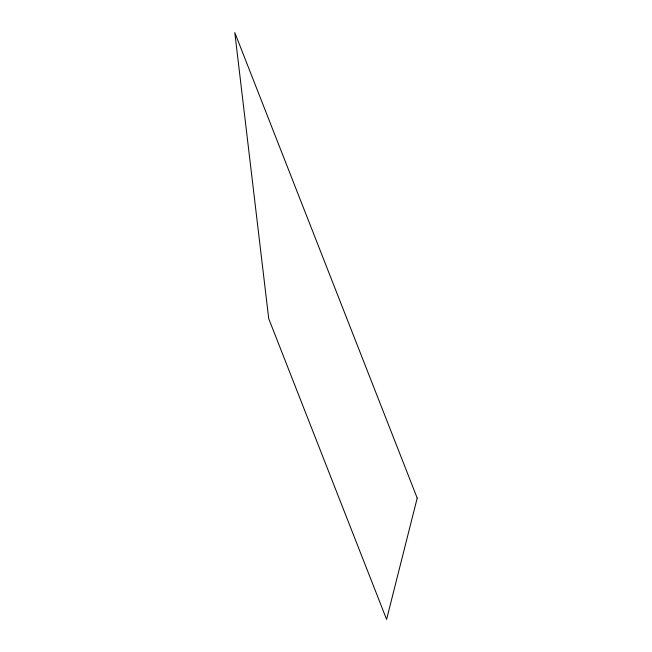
<?xml version="1.0" encoding="UTF-8"?>
<svg xmlns="http://www.w3.org/2000/svg" width="652" height="652" viewBox="0 0 652 652"><rect width="100%" height="100%" fill="white"/><g stroke="black" fill="none" stroke-linecap="round" stroke-linejoin="round"><path stroke-width="0.98" d="M417.207 498.063L386.595 619.4L268.722 318.632L234.793 32.6L417.207 498.063"/></g></svg>
